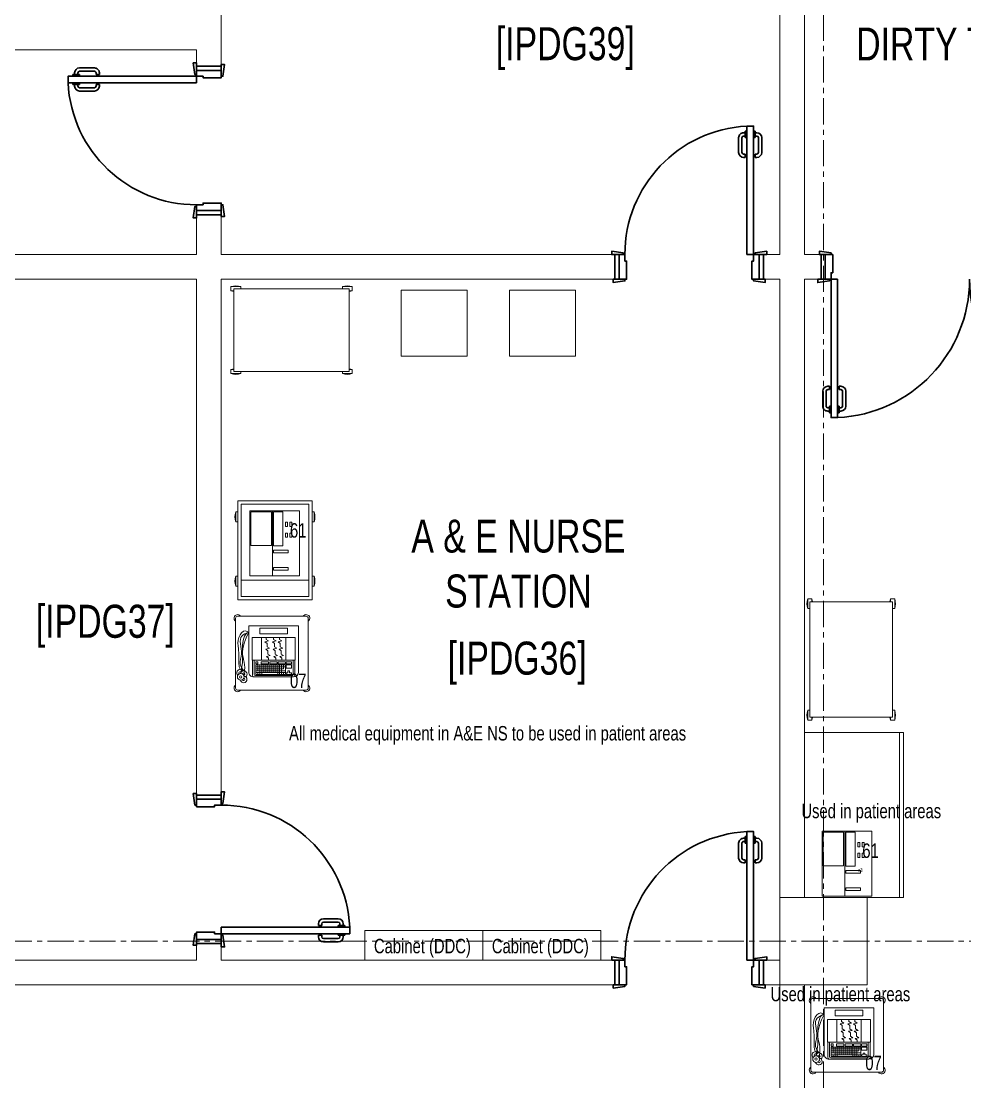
# Model space of a CAD drawing. Header units: millimetres. Extents: x 26027 to 581921, y 7230 to 233891.
# Drawn here: x 460986 to 466707, y 134292 to 140724 of the extents above; entities that cross this region are included whole.
import ezdxf

# ---------------------------------------------------------------- set-up
doc = ezdxf.new("R2010")
doc.units = ezdxf.units.MM
doc.header["$LTSCALE"] = 5
for name, pattern in [('CENTER', [50.800000000000004, 31.75, -6.35, 6.35, -6.35]), ('DASHED', [0.75, 0.5, -0.25]), ('HIDDEN2', [0.1875, 0.125, -0.0625])]:
    doc.linetypes.add(name, pattern=pattern)
doc.layers.get('0').update_dxf_attribs({"color": 252})
for name, color, linetype, lineweight in [('72_EGR_BASE_TEXT', 252, 'Continuous', 5), ('GE-ARCHITECTURAL_ELEMENTS', 8, 'Continuous', 30), ('GE-FURNITURE', 8, 'Continuous', 30), ('Medical Equipment and Furniture', 252, 'Continuous', 0), ('Medical Equipment and Furniture1', 252, 'Continuous', 5), ('Ola wall', 252, 'Continuous', 5), ('Structure', 252, 'Continuous', 5), ('Walls', 252, 'Continuous', 5), ('Wooden Joinery', 252, 'Continuous', 5)]:
    doc.layers.add(name, color=color, linetype=linetype, lineweight=lineweight)
doc.layers.add('axes', color=252, linetype='Continuous')
doc.styles.add('X3G_ENTITY_257CFD', font='swisscl.ttf', dxfattribs={"height": 200})
doc.styles.add('X3G_ENTITY_2587EA', font='swisscl.ttf', dxfattribs={"height": 200})

# ---------------------------------------------------------------- blocks, each defined once
blk = doc.blocks.new('CUPBOARD - GLASS TOP - LOCKABLE - 200x100x60')
at = {"layer": 'Medical Equipment and Furniture1'}
blk.add_line((283.1819098499546, -205.007439173523, 5.912943966429957e-06), (284.1819190833777, -205.007439173523, 6.219394982678285e-06), dxfattribs=at)
at = {"layer": 'Medical Equipment and Furniture1', "elevation": 6.219394982678285e-06}
blk.add_lwpolyline([(284.1819190833776, -204.4324391735099), (283.1819092343794, -204.4324391735099), (283.1819092343795, -205.0324391735099), (284.1819190833777, -205.0324391735099)], close=True, dxfattribs=at)
blk = doc.blocks.new('HF13959B-P')
at = {"color": 0}
for p, q in [((0.0418429454484999, 0.5135869539238059), (-0.0181570545515006, 0.5135869539238059)), ((-0.0181570545515006, 0.4885869539237381), (-0.0181570545515006, 0.5135869539238147)), ((-9e-16, 0.4885869539238074), (-0.0181570545515006, 0.4885869539238074)), ((-9e-16, 0.4999999999999992), (0, 0)), ((0.6999999999999993, 0.4999999999999992), (-9e-16, 0.4999999999999992)), ((0.0418429454484999, 0.4999999999999992), (0.0418429454484999, 0.5135869539238147)), ((0.6581570545514978, 0.5135869539238059), (0.7181570545514983, 0.5135869539238059)), ((0.6581570545514978, 0.4999999999999992), (0.6581570545514978, 0.5135869539238147)), ((0.6999999999999993, 0.4999999999999992), (0.6999999999999984, -9e-16)), ((0.6999999999999984, 0.4885869539238074), (0.7181570545514983, 0.4885869539238074)), ((0.7181570545514983, 0.4885869539237381), (0.7181570545514983, 0.5135869539238147)), ((-9e-16, 0.0114130460761901), (-0.0181570545515006, 0.0114130460761901)), ((-0.0181570545515006, 0.0114130460762594), (-0.0181570545515006, -0.0135869539238174)), ((0.6999999999999984, -9e-16), (0, 0)), ((0.6999999999999984, 0.0114130460761901), (0.7181570545514983, 0.0114130460761901)), ((0.7181570545514983, 0.0114130460762594), (0.7181570545514983, -0.0135869539238174)), ((0.0418429454484999, -0.0135869539238085), (-0.0181570545515006, -0.0135869539238085)), ((0.0418429454484999, -1.8e-15), (0.0418429454484999, -0.0135869539238174)), ((0.6581570545514978, -1.8e-15), (0.6581570545514978, -0.0135869539238174)), ((0.6581570545514978, -0.0135869539238085), (0.7181570545514983, -0.0135869539238085))]:
    blk.add_line(p, q, dxfattribs=at)
for centre, radius, start, end in [((0.0118429454485005, 0.4260869539238197), 0.092499999999987, 71.07535558394585, 108.9246444160541), ((0.6881570545514971, 0.4260869539238197), 0.092499999999987, 71.07535558394585, 108.9246444160541), ((0.0118429454485005, 0.5760869539238272), 0.0925000000000189, 251.0753555839527, 262.644125202139), ((0.6881570545514971, 0.5760869539238272), 0.0925000000000189, 277.355874797861, 288.9246444160473), ((0.0118429454485005, -0.0760869539238298), 0.0925000000000189, 97.35587479786103, 108.9246444160473), ((0.6881570545514971, -0.0760869539238298), 0.0925000000000189, 71.07535558395267, 82.64412520213895), ((0.0118429454485005, 0.0739130460761777), 0.092499999999987, 251.075355583946, 288.9246444160542), ((0.6881570545514971, 0.0739130460761777), 0.092499999999987, 251.075355583946, 288.9246444160542)]:
    blk.add_arc(centre, radius, start, end, dxfattribs=at)
blk = doc.blocks.new('IC.9')
at = {"layer": 'Medical Equipment and Furniture1'}
for p, q in [((31.93100921220991, -23.84866390138617), (31.93100921220991, -23.42480864571269)), ((32.35900921220991, -23.41280864571269), (31.94300921220992, -23.41280864571269)), ((32.37100921220991, -23.42480864571269), (32.37100921220991, -23.84866390138617)), ((32.03313819378553, -23.67841996201236), (32.29017819378555, -23.67841996201241)), ((32.05402269378544, -23.71980526401541), (32.23395069378546, -23.71980526401546)), ((32.05402269378556, -23.73137206401535), (32.22195549378495, -23.7313720640154)), ((32.06601789378544, -23.70823846401538), (32.06601789378539, -23.74293886401546)), ((32.07801309378533, -23.70823846401544), (32.07801309378539, -23.76607246401554)), ((32.09000829378539, -23.70823846401535), (32.09000829378539, -23.76607246401528)), ((32.10200349378539, -23.70823846401544), (32.10200349378539, -23.7545056640156)), ((32.11399869378522, -23.70823846401544), (32.11399869378522, -23.7545056640154)), ((32.12599389378528, -23.70823846401538), (32.12599389378522, -23.75450566401551)), ((32.13798909378511, -23.70823846401538), (32.13798909378517, -23.75450566401523)), ((32.14998429378517, -23.70823846401555), (32.14998429378511, -23.75450566401534)), ((32.16197949378511, -23.70823846401544), (32.16197949378522, -23.75450566401548)), ((32.17397469378511, -23.70823846401535), (32.17397469378511, -23.75450566401534)), ((32.18596989378511, -23.70823846401544), (32.18596989378517, -23.76607246401539)), ((32.19796509378511, -23.70823846401535), (32.19796509378506, -23.76607246401539)), ((32.20996029378495, -23.70823846401549), (32.20996029378495, -23.76607246401539)), ((32.22195549378495, -23.70823846401544), (32.22195549378495, -23.7313720640154)), ((32.0540226937855, -23.74293886401557), (32.23395069378557, -23.74293886401546)), ((32.0540226937855, -23.75450566401548), (32.23395069378563, -23.7545056640154)), ((32.0660178937855, -23.7545056640154), (32.0660178937855, -23.76607246401548)), ((32.22195549378495, -23.7545056640154), (32.221955493785, -23.76607246401551)), ((32.35900921220991, -23.86066390138618), (31.94300921220992, -23.86066390138618))]:
    blk.add_line(p, q, dxfattribs=at)
blk.add_lwpolyline([(32.28285819378556, -23.78123596201237), (32.04045819378553, -23.78123596201237, -0.414213562373095), (32.01045819378555, -23.75123596201237), (32.01045819378555, -23.47107681617243), (32.31285819378559, -23.47107681617243), (32.31285819378559, -23.75123596201237, -0.414213562373095)], format="xyb", close=True, dxfattribs=at)
for points in [[(32.24562993178586, -23.51931305940261), (32.07768645578528, -23.51931305940261), (32.07768645578528, -23.48495281233352), (32.24562993178586, -23.48495281233352)], [(32.29285819378561, -23.5418910565152), (32.03045819378553, -23.5418910565152), (32.03045819378553, -23.67841996201238), (32.29285819378561, -23.67841996201238)], [(32.23538122862936, -23.5418910565152), (32.08793515894178, -23.5418910565152), (32.08793515894178, -23.67841996201236), (32.23538122862936, -23.67841996201236)], [(32.05402269378544, -23.70181246401543), (32.06494689378547, -23.7018124640154), (32.06494689378553, -23.68896046401542), (32.0540226937855, -23.68896046401528)], [(32.05402269378556, -23.76607246401539), (32.23395069378557, -23.76607246401548), (32.23395069378557, -23.70823846401541), (32.05402269378538, -23.70823846401544)], [(32.08615269378538, -23.70181246401549), (32.13113469378555, -23.70181246401521), (32.1311346937855, -23.68896046401542), (32.08615269378549, -23.68896046401551)], [(32.13756069378553, -23.70181246401526), (32.18254269378554, -23.70181246401549), (32.18254269378565, -23.68896046401531), (32.13756069378553, -23.68896046401537)], [(32.18896869378563, -23.70181246401543), (32.23395069378557, -23.70181246401535), (32.23395069378546, -23.68896046401531), (32.18896869378551, -23.68896046401551)], [(32.23716369378559, -23.70181246401529), (32.26929369378564, -23.70181246401535), (32.26929369378564, -23.68896046401551), (32.23716369378553, -23.68896046401537)], [(32.23716369378559, -23.72751646401537), (32.26929369378558, -23.72751646401545), (32.26929369378558, -23.70823846401535), (32.23716369378565, -23.7082384640153)], [(32.23716369378559, -23.76607246401534), (32.26929369378558, -23.76607246401539), (32.26929369378564, -23.75514826401542), (32.25836949378561, -23.7551482640153), (32.25836949378561, -23.74422406401544), (32.24808789378557, -23.7442240640155), (32.24808789378562, -23.75514826401547), (32.23716369378553, -23.75514826401533)]]:
    blk.add_lwpolyline(points, close=True, dxfattribs=at)
for points in [[(32.11674626712306, -23.5418910565152), (32.11674626712306, -23.55312414746118), (32.13129274384073, -23.56237481156856), (32.10881187438235, -23.56766111785333), (32.12137434779584, -23.57757275619181), (32.12137434779584, -23.59541360603015)], [(32.12137434779584, -23.58649318111097), (32.12137434779584, -23.59772627205695), (32.13592082451356, -23.60697693616436), (32.11343995505513, -23.61226324244913), (32.12600242846867, -23.62217488078758), (32.12600242846867, -23.64001573062592)], [(32.16165819378557, -23.5418910565152), (32.16165819378557, -23.55312414746118), (32.17620467050324, -23.56237481156856), (32.15372380104486, -23.56766111785333), (32.1662862744584, -23.57757275619181), (32.1662862744584, -23.59541360603015)], [(32.1662862744584, -23.58649318111097), (32.1662862744584, -23.59772627205695), (32.18083275117607, -23.60697693616436), (32.15835188171764, -23.61226324244913), (32.17091435513117, -23.62217488078758), (32.17091435513117, -23.64001573062592)], [(32.19741196313475, -23.5418910565152), (32.19741196313475, -23.55312414746118), (32.21195843985248, -23.56237481156856), (32.18947757039405, -23.56766111785333), (32.20204004380759, -23.57757275619181), (32.20204004380759, -23.59541360603015)], [(32.20204004380759, -23.58649318111097), (32.20204004380759, -23.59772627205695), (32.21658652052531, -23.60697693616436), (32.19410565106688, -23.61226324244913), (32.20666812448042, -23.62217488078758), (32.20666812448042, -23.64001573062592)], [(32.12600242846867, -23.63109530570676), (32.12600242846867, -23.64232839665274), (32.14054890518639, -23.65157906076013), (32.11806803572796, -23.6568653670449), (32.1306305091415, -23.66677700538338), (32.1306305091415, -23.67841996201238)], [(32.17091435513117, -23.63109530570676), (32.17091435513117, -23.64232839665274), (32.1854608318489, -23.65157906076013), (32.16297996239047, -23.6568653670449), (32.175542435804, -23.66677700538338), (32.175542435804, -23.67841996201238)], [(32.20666812448042, -23.63109530570676), (32.20666812448042, -23.64232839665274), (32.22121460119808, -23.65157906076013), (32.19873373173971, -23.6568653670449), (32.21129620515325, -23.66677700538338), (32.21129620515325, -23.67841996201238)]]:
    blk.add_lwpolyline(points, dxfattribs=at)
for points in [[(32.03313819378553, -23.67841996201236), (32.03313819378548, -23.77021996201239, 0.4142135623732891), (32.04415419378552, -23.7812359620124), (32.27916219378562, -23.78123596201235, 0.4142135623734691), (32.29017819378566, -23.77021996201233), (32.29017819378555, -23.67841996201241)], [(32.04438369378556, -23.67841996201224), (32.04438369378545, -23.76607246401539, 0.414213562373095), (32.05080969378548, -23.77249846401551), (32.2725066937856, -23.77249846401551, 0.414213562373095), (32.27893269378558, -23.76607246401539), (32.27893269378558, -23.67841996201236)]]:
    blk.add_lwpolyline(points, format="xyb", dxfattribs=at)
for radius in [0.02020037412835518, 0.007369391614687629]:
    blk.add_circle((31.96192594937924, -23.78070605433834), radius, dxfattribs=at)
for centre, radius, start, end in [((31.94300921220992, -23.42480864571269), 0.02184401728573721, 33.32239747338802, 236.6776025268943), ((32.35900921220991, -23.42480864571269), 0.02184401728573721, 303.3223974731058, 146.677602526612), ((31.94300921220992, -23.42480864571269), 0.012, 90, 180), ((32.35900921220991, -23.42480864571269), 0.012, 0, 90), ((31.95792985451271, -23.75674487071586), 0.02020037412835518, 36.58801319847039, 226.4298396665764), ((31.95792985451271, -23.75674487071586), 0.007369391614687629, 39.18351800137962, 230.7800821151149), ((31.97924236046794, -23.79601457454564), 0.02020037412835518, 193.6255468927605, 83.41806949186697), ((31.97990837627907, -23.76406641235812), 0.02020037412835518, 306.531056733292, 170.1101918550076), ((31.97924236046794, -23.79601457454564), 0.007369391614687629, 196.5334988627646, 80.51011752260426), ((31.97990837627907, -23.76406641235812), 0.007369391614687629, 269.7291609013587, 175.8287378496676), ((31.94300921220992, -23.84866390138617), 0.02184401728573721, 123.3223974731057, 326.677602526612), ((31.94300921220992, -23.84866390138617), 0.012, 180, 270), ((32.35900921220991, -23.84866390138617), 0.02184401728573721, 213.322397473388, 56.67760252689428), ((32.35900921220991, -23.84866390138617), 0.012, 270, 0)]:
    blk.add_arc(centre, radius, start, end, dxfattribs=at)
for points in [[(31.95792985451271, -23.7365444965875), (31.95032549880409, -23.70285985146134), (31.95075222426294, -23.65381586102754), (31.94787695892438, -23.60988413190094), (31.95060746170219, -23.54098066740173), (31.99088386311257, -23.50141245908048), (32.01060019978826, -23.51030313272142)], [(31.97990837627907, -23.74386603822975), (31.95945094171782, -23.70418204785082), (31.96630771763529, -23.64079670167916), (31.96802218169404, -23.53286997310477), (32.01045819378555, -23.51059940586703)], [(31.98155780537832, -23.77594734180684), (31.98484704826683, -23.70671363369991), (31.97359795755614, -23.64512172664013), (32.01045819378555, -23.51059940586703), (32.01060019978826, -23.51030313272142)]]:
    blk.add_spline(points, degree=3, dxfattribs=at)
blk.add_open_spline([(31.96192594937924, -23.76050568020997), (31.96559744590468, -23.74271138166634), (31.97642022990829, -23.6902576074898), (31.97173908958501, -23.61521641067691), (31.97523445304302, -23.55232320440797), (31.99538639805877, -23.50941739577567), (32.0104581937855, -23.51059940586703)], degree=3, knots=[0, 0, 0, 0, 54.60149237066082, 160.9534842570858, 215.6461979976567, 261.9934536385832, 261.9934536385832, 261.9934536385832, 261.9934536385832], dxfattribs=at)
blk = doc.blocks.new('HF10647-P')
for p, q in [((0.0669047755633692, 0.4500000000000004), (0.0669047755633692, 0.4628911256467767)), ((0.0669047755633692, 0.4628911256467678), (0.1269047755633696, 0.4628911256467678)), ((0.1269047755633696, 0.4500000000000004), (0.1269047755633696, 0.4628911256467767)), ((0.4562463386827514, 0.4500000000000004), (0.4562463386827514, 0.4628911256467767)), ((0.4562463386827514, 0.4628911256467678), (0.5162463386827519, 0.4628911256467678)), ((0.5162463386827519, 0.4500000000000004), (0.5162463386827519, 0.4628911256467767)), ((0.5999999999999996, 0.4500000000000004), (0, 0.4500000000000004)), ((0, 0.4500000000000004), (0, 0)), ((0.0199999999999996, 0.4299999999999999), (0.0199999999999996, 0.0199999999999998)), ((0.5800000000000001, 0.4300000000000008), (0.0199999999999996, 0.4299999999999999)), ((0.5800000000000001, 0.0199999999999998), (0.5800000000000001, 0.4300000000000008)), ((0.5999999999999996, 0), (0.5999999999999996, 0.4500000000000004)), ((0, 0), (0.5999999999999996, 0)), ((0.0199999999999996, 0.0199999999999998), (0.5800000000000001, 0.0199999999999998)), ((0.0669047755633692, -0.0124344058440382), (0.0669047755633692, 0)), ((0.1269047755633696, -0.0124344058440382), (0.1269047755633696, 0)), ((0.4562463386827514, -0.0124344058440382), (0.4562463386827514, 0)), ((0.5162463386827519, -0.0124344058440382), (0.5162463386827519, 0)), ((0.0669047755633692, -0.0124344058439689), (0.1269047755633696, -0.0124344058439689)), ((0.4562463386827514, -0.0124344058439689), (0.5162463386827519, -0.0124344058439689))]:
    blk.add_line(p, q)
at = {"linetype": 'DASHED'}
blk.add_line((0.4800000000000005, 0.0199999999999998), (0.4800000000000005, 0.4300000000000008), dxfattribs=at)
for centre, radius, start, end in [((0.0969047755633685, 0.3753911256467817), 0.092499999999987, 71.07535558394585, 108.9246444160541), ((0.4862463386827507, 0.3753911256467817), 0.092499999999987, 71.07535558394585, 108.9246444160541), ((0.0969047755633685, 0.0750655941560512), 0.0925000000000189, 251.0753555839526, 288.9246444160474), ((0.4862463386827507, 0.0750655941560512), 0.0925000000000189, 251.0753555839526, 288.9246444160474)]:
    blk.add_arc(centre, radius, start, end)
blk = doc.blocks.new('ME11129-P')
for p, q in [((-1.77635683940025e-15, 0.3000000000000007), (0.3949999999999996, 0.3000000000000007)), ((0, 0), (-1.77635683940025e-15, 0.3000000000000007)), ((0.3950000000000014, 0), (0.3949999999999996, 0.3000000000000007)), ((-1.77635683940025e-15, 0.1630983020481587), (0.3949999999999996, 0.1630983020481587)), ((-1.77635683940025e-15, 0), (0.3949999999999996, 0))]:
    blk.add_line(p, q)
for points in [[(0.007503564578192012, 0.294285717004378), (0.007503564578192012, 0.1702551197895588), (0.211203912490129, 0.1702551197895588), (0.211203912490129, 0.294285717004378)], [(0.007503564578192012, 0.1573840190525395), (0.007503564578192012, 0.1000491228318587), (0.2123745881236605, 0.1000491228318587), (0.2123745881236605, 0.1573840190525395)], [(0.2393004894545552, 0.1573840190525395), (0.2393004894545552, 0.06728631389339768), (0.2556901824037823, 0.06728631389339768), (0.2556901824037823, 0.1573840190525395)], [(0.344662722231087, 0.1573840190525395), (0.344662722231087, 0.06728631389339768), (0.3610524151803158, 0.06728631389339768), (0.3610524151803158, 0.1573840190525395)], [(0.06955022435458424, 0.08366771059397493), (0.06955022435458424, 0.07196672404877802), (0.09530545005194746, 0.07196672404877802), (0.09530545005194746, 0.08366771059397493)], [(0.1351089535915317, 0.08366771059397493), (0.1351089535915317, 0.07196672404877802), (0.160864179288895, 0.07196672404877802), (0.160864179288895, 0.08366771059397493)], [(0.06955022435458424, 0.05792552465723944), (0.06955022435458424, 0.04622453811203897), (0.09530545005194746, 0.04622453811203897), (0.09530545005194746, 0.05792552465723944)], [(0.1351089535915317, 0.05792552465723944), (0.1351089535915317, 0.04622453811203897), (0.160864179288895, 0.04622453811203897), (0.160864179288895, 0.05792552465723944)]]:
    blk.add_lwpolyline(points, close=True)
blk = doc.blocks.new('A$C72370EFE')
at = {"layer": 'GE-ARCHITECTURAL_ELEMENTS'}
for p, q in [((-0.009999999999990905, -0.03999999999999915), (-0.01999999999998181, -0.03999999999999915)), ((-0.009999999999990905, -0.06000000000000227), (-0.01999999999998181, -0.06000000000000227)), ((-0.009999999999990905, -0.03000000000000114), (-0.01000000000010459, -0.07000000000000028)), ((0, -0.03000000000000114), (-0.009999999999990905, -0.03000000000000114)), ((0.04000000000019099, -0.03000000000000114), (0.0500000000001819, -0.03000000000000114)), ((0.0500000000001819, -0.03000000000000114), (0.05000000000029559, -0.07000000000000028)), ((0.0500000000001819, -0.03999999999999915), (0.0600000000001728, -0.03999999999999915)), ((0.0500000000001819, -0.06000000000000227), (0.0600000000001728, -0.06000000000000227)), ((-0.04999999999995453, -0.07000000000000028), (-0.04999999999984084, -0.1600000000000037)), ((-0.02999999999997272, -0.07000000000000028), (-0.02999999999985903, -0.1600000000000037)), ((0, -0.07000000000000028), (-0.009999999999990905, -0.07000000000000028)), ((0.04000000000019099, -0.07000000000000028), (0.0500000000001819, -0.07000000000000028)), ((0.07000000000016371, -0.07000000000000028), (0.07000000000005002, -0.1600000000000037)), ((0.09000000000014552, -0.07000000000000028), (0.09000000000003183, -0.1600000000000037)), ((-0.009999999999877218, -0.1700000000000017), (-0.01999999999986812, -0.1700000000000017)), ((-0.009999999999877218, -0.1900000000000048), (-0.01999999999986812, -0.1900000000000048)), ((-0.009999999999877218, -0.1700000000000017), (-0.009999999999877218, -0.1900000000000048)), ((0.05000000000006821, -0.1700000000000017), (0.06000000000005912, -0.1700000000000017)), ((0.05000000000006821, -0.1700000000000017), (0.05000000000006821, -0.1900000000000048)), ((0.05000000000006821, -0.1900000000000048), (0.06000000000005912, -0.1900000000000048))]:
    blk.add_line(p, q, dxfattribs=at)
for centre, radius, start, end in [((-0.01999999999998181, -0.07000000000000028), 0.03, 90, 180), ((-0.01999999999998181, -0.07000000000000028), 0.01, 90, 180), ((0.0600000000001728, -0.07000000000000028), 0.03, 0, 90), ((0.0600000000001728, -0.07000000000000028), 0.01, 0, 90), ((-0.01999999999986812, -0.1600000000000037), 0.03, 180, 270), ((-0.01999999999986812, -0.1600000000000037), 0.01, 180, 270), ((0.06000000000005912, -0.1600000000000037), 0.01, 270, 0), ((0.06000000000005912, -0.1600000000000037), 0.03, 270, 0)]:
    blk.add_arc(centre, radius, start, end, dxfattribs=at)
blk = doc.blocks.new('DR1')
at = {"layer": 'GE-FURNITURE', "elevation": -2.945133955413104e-07}
for points in [[(1743402.912935317, 41721.9257205883), (1743392.912455687, 41721.9257205883), (1743382.911976056, 41791.92907800316), (1743402.912935317, 41791.92907800316)], [(1743552.912935317, 41731.92620021896), (1743562.913414948, 41731.92620021896), (1743572.913894579, 41801.92955763405), (1743552.912935317, 41801.92955763405)], [(1743552.912935317, 41681.9238020652), (1744331.880757414, 41681.92380206316), (1744331.880757414, 41721.92572058603), (1743552.912935317, 41721.92572058807)], [(1743402.912935317, 40941.93147615599), (1743392.912455687, 40941.93147615599), (1743382.911976056, 40871.92811874114), (1743402.912935317, 40871.92811874137)], [(1743552.912935317, 40931.93099652487), (1743562.913414948, 40931.93099652487), (1743572.913894579, 40861.92763911025), (1743552.912935317, 40861.92763911025)]]:
    blk.add_lwpolyline(points, close=True, dxfattribs=at)
for points in [[(1743552.912935317, 41756.92739929538), (1743402.912935317, 41756.92739929538), (1743402.912935317, 41781.92859837227), (1743552.912935317, 41781.92859837203), (1743552.912935317, 41756.92739929538)], [(1743552.912935317, 41756.92739929562), (1743552.912935317, 41721.92572058807), (1743512.911016794, 41721.92572058807), (1743512.911016795, 41711.92524095741), (1743402.912935317, 41711.92524095718), (1743402.912935317, 41756.92739929538), (1743552.912935317, 41756.92739929562)], [(1743552.912935317, 40906.92979744868), (1743552.912935317, 40941.93147615599), (1743512.911016794, 40941.93147615623), (1743512.911016795, 40951.93195578665), (1743402.912935317, 40951.93195578712), (1743402.912935317, 40906.92979744915), (1743552.912935317, 40906.92979744868)], [(1743552.912935317, 40906.92979744892), (1743402.912935317, 40906.92979744915), (1743402.912935317, 40881.92859837227), (1743552.912935317, 40881.92859837203), (1743552.912935317, 40906.92979744892)]]:
    blk.add_lwpolyline(points, dxfattribs=at)
at = {"layer": 'GE-FURNITURE'}
blk.add_arc((1743552.912935317, 41721.92572058807, -2.945133955413104e-07), 779.9942444320768, 270.0000000000171, 357.0603026895866, dxfattribs=at)
at = {"layer": 'GE-FURNITURE', "xscale": -999.9999999998856, "yscale": 999.9999999998856, "zscale": 999.9999999998854, "rotation": 270}
blk.add_blockref('A$C72370EFE', (1744331.880757414, 41681.92380206264, -2.945133955413104e-07), dxfattribs=at)
blk = doc.blocks.new('A$C009F45C9')
at = {"layer": 'GE-ARCHITECTURAL_ELEMENTS'}
for p, q in [((844.047512697638, -1650.000000001863), (754.047512697638, -1650.000000001513)), ((844.047512697638, -1670.000000001863), (754.047512697638, -1670.000000001513)), ((724.0475126975216, -1690.000000001397), (724.0475126975216, -1680.000000001397)), ((744.0475126975216, -1690.000000001397), (724.0475126975216, -1690.000000001397)), ((744.0475126975216, -1690.000000001397), (744.0475126975216, -1680.000000001513)), ((884.0475126975216, -1690.000000001979), (844.0475126975216, -1690.000000001746)), ((844.0475126974052, -1700.000000001746), (844.0475126975216, -1690.000000001863)), ((854.0475126975216, -1690.000000001863), (854.0475126975216, -1680.000000001863)), ((874.0475126975216, -1690.000000001979), (874.0475126975216, -1680.000000001979)), ((884.0475126974052, -1700.000000001979), (884.0475126975216, -1690.000000001979)), ((724.0475126971724, -1750.000000001281), (724.0475126971724, -1760.000000001281)), ((744.0475126971724, -1750.000000001397), (724.0475126971724, -1750.000000001281)), ((744.0475126971724, -1750.000000001397), (744.0475126971724, -1760.000000001397)), ((844.0475126971724, -1770.000000001979), (754.0475126971724, -1770.000000001397)), ((844.0475126970559, -1790.000000001979), (754.0475126970559, -1790.000000001397)), ((844.0475126972888, -1740.000000001979), (844.0475126971724, -1750.000000001979)), ((884.0475126971724, -1750.000000002212), (844.0475126971724, -1750.000000002095)), ((854.0475126971724, -1750.000000001979), (854.0475126971724, -1760.000000001979)), ((874.0475126971724, -1750.000000002095), (874.0475126971724, -1760.000000002095)), ((884.0475126972888, -1740.000000002212), (884.0475126971724, -1750.000000002212))]:
    blk.add_line(p, q, dxfattribs=at)
for points in [[(-74.99999999662396, -59.99999999965075), (-84.99999999662396, -59.99999999976717), (-94.9999999969732, 10.00000000023283), (-74.9999999969732, 10.00000000034925)], [(74.99999999708962, -49.99999999935972), (84.99999999708962, -49.99999999935972), (94.99999999674037, 20.00000000087311), (74.99999999674037, 20.0000000007567)], [(74.99999999743886, -99.99999999970896), (914.0470785335638, -99.9999999977299), (914.0470785334473, -59.99999999749707), (74.99999999720603, -59.99999999947613)], [(75.00043416128028, -1700.000000000116), (914.0475126974052, -1700.000000002095), (914.0475126972888, -1740.000000002328), (75.00043416104745, -1740.000000000349)], [(75.00043416128028, -1700.000000000116), (914.0475126974052, -1700.000000002095), (914.0475126972888, -1740.000000002328), (75.00043416104745, -1740.000000000349)], [(-74.99956583278254, -1740.000000000175), (-84.99956583278254, -1740.000000000058), (-94.99956583313178, -1810.000000000058), (-74.99956583313178, -1810.000000000175)], [(75.00043416093104, -1750.000000000466), (85.00043416093104, -1750.000000000466), (95.00043416058179, -1820.000000000698), (75.00043416058179, -1820.000000000582)]]:
    blk.add_lwpolyline(points, close=True, dxfattribs=at)
for points in [[(74.9999999969732, -24.99999999982538), (-74.99999999674037, -25.00000000011642), (-74.99999999685679, -1.164153218269348e-10), (74.99999999685679, 1.746229827404022e-10), (74.9999999969732, -24.99999999982538)], [(74.99999999685679, -24.99999999970896), (74.99999999720603, -59.99999999947613), (34.99999999685679, -59.99999999994179), (34.99999999708962, -69.99999999970896), (-74.99999999662396, -70), (-74.99999999674037, -25.00000000011642), (74.99999999685679, -24.99999999970896)], [(75.0004341606982, -1775.000000000116), (75.00043416104745, -1740.000000000349), (35.00043416069821, -1739.999999999884), (35.00043416093104, -1730.000000000116), (-74.99956583278254, -1729.999999999825), (-74.99956583289895, -1774.999999999709), (75.0004341606982, -1775.000000000116)], [(75.00043416081462, -1775), (-74.99956583289895, -1774.999999999709), (-74.99956583301537, -1799.999999999709), (75.0004341606982, -1800), (75.00043416081462, -1775)]]:
    blk.add_lwpolyline(points, dxfattribs=at)
for centre, radius, start, end in [((74.9995658332482, -59.99999999947613), 840.0000000003492, 270, 357.2705973658222), ((75.00043416093104, -1740.000000000349), 840.0000000003492, 2.729402634177806, 90), ((754.0475126975216, -1680.000000001513), 30, 90, 180), ((754.0475126975216, -1680.000000001513), 10, 90, 180), ((844.0475126975216, -1680.000000001863), 30, 0, 90), ((844.0475126975216, -1680.000000001863), 10, 0, 90), ((754.0475126971724, -1760.000000001397), 30, 180, 270), ((754.0475126971724, -1760.000000001397), 10, 180, 270), ((844.0475126971724, -1760.000000001979), 10, 270, 0), ((844.0475126971724, -1760.000000001979), 30, 270, 0)]:
    blk.add_arc(centre, radius, start, end, dxfattribs=at)

msp = doc.modelspace()

# ---------------------------------------------------------------- linework, layer by layer
at = {"layer": 'axes', "linetype": 'CENTER', "lineweight": 0}
for p, q in [((465850.8136326098, 120285.5883598276, 2.361868934011637), (465850.8136326098, 230891.1259078742, 2.361868934011637)), ((580937.8203590373, 135145.266500985, 2.361868934011056), (448568.3167028979, 135145.266500985, 2.361868934011056))]:
    msp.add_line(p, q, dxfattribs=at)
at = {"layer": 'Medical Equipment and Furniture', "elevation": -2.94491372621053e-07}
for points in [[(463289.6887730537, 138692.0827047077), (463689.6887730537, 138692.0827047077), (463689.6887730537, 139092.0827047077), (463289.6887730537, 139092.0827047077)], [(463946.8465437731, 138692.0827047077), (464346.8465437731, 138692.0827047077), (464346.8465437731, 139092.0827047077), (463946.8465437731, 139092.0827047077)]]:
    msp.add_lwpolyline(points, close=True, dxfattribs=at)
at = {"layer": 'Medical Equipment and Furniture', "elevation": 2.361868345007083}
for points in [[(463784.6626788341, 135210.2661969059), (463069.6626789533, 135210.2661969059), (463069.6626789533, 135030.2661969059), (463784.6626788341, 135030.2661969059), (463784.6626788341, 135210.2661969059)], [(464499.6626789533, 135210.2661969059), (463784.6626788341, 135210.2661969059), (463784.6626788341, 135030.2661969059), (464499.6626789533, 135030.2661969059), (464499.6626789533, 135210.2661969059)]]:
    msp.add_lwpolyline(points, dxfattribs=at)
at = {"layer": 'Ola wall', "elevation": 2.361868639497925}
msp.add_lwpolyline([(464585.812085297, 139308.7315464953), (464585.812085297, 139158.5358838059)], dxfattribs=at)
at = {"layer": 'Structure', "elevation": 2.361868639497925}
msp.add_lwpolyline([(465585.812085297, 134880.266500985), (466115.812085297, 134880.266500985), (466115.812085297, 135410.266500985), (465585.812085297, 135410.266500985)], close=True, dxfattribs=at)
msp.add_lwpolyline([(465585.812085297, 134880.266500985), (466115.812085297, 134880.266500985), (466115.812085297, 135410.266500985), (465585.812085297, 135410.266500985)], close=True, dxfattribs=at)
at = {"layer": 'Walls'}
for p, q in [((462048.5235358458, 140550.2665152901, 2.361868934011321), (458610.8122935034, 140550.2665152901, 2.361868934011321)), ((462048.5238823993, 140450.2665152901, 2.361868934011321), (462048.5235358458, 140550.2665152901, 2.361868934011321)), ((462198.5238823993, 140450.2665152901, 2.361868934011321), (462048.5238823993, 140450.2665152901, 2.361868934011321)), ((462198.5238823993, 139550.2665152901, 2.361868934011321), (462048.5238823993, 139550.2665152901, 2.361868934011321)), ((462048.5238823993, 139308.5358838059, 2.361868934011321), (458610.8123658518, 139308.5358838059, 2.361868934011321)), ((464585.812085297, 139308.5358838059, 2.361868934011321), (462198.5238823993, 139308.5358838059, 2.361868934011321)), ((465585.812085297, 139308.5358838059, 2.361868934011321), (465485.812085297, 139308.5358838059, 2.361868934011321)), ((465835.812085297, 139308.5358838059, 2.361868934011321), (465735.812085297, 139308.5358838059, 2.361868934011321)), ((462048.5238823993, 139158.5358838059, 2.361868934011321), (460848.5238823993, 139158.5358838059, 2.361868934011321)), ((464585.812085297, 139158.5358838059, 2.361868934011321), (462198.5238823993, 139158.5358838059, 2.361868934011321)), ((465585.812085297, 139158.5358838059, 2.361868934011321), (465485.812085297, 139158.5358838059, 2.361868934011321)), ((465835.812085297, 139158.5358838059, 2.361868934011321), (465735.812085297, 139158.5358838059, 2.361868934011321)), ((462198.5238823993, 136030.2661969059, 2.361868639497925), (462048.5238823993, 136030.2661969059, 2.361868639497925)), ((462048.5238823993, 135180.2661969059, 2.361868639497925), (462037.094420228, 135180.2661969059, 2.361868639497925)), ((462198.5238823993, 135130.2661969059, 2.361868639497925), (462048.5238823993, 135130.2661969059, 2.361868639497925)), ((462048.5238823993, 135030.2661969059, 2.361868639497925), (460848.5238823993, 135030.2661969059, 2.361868639497925)), ((464585.812085297, 135030.2661969059, 2.361868639497925), (462198.5238823993, 135030.2661969059, 2.361868639497925)), ((465585.812085297, 135030.2661969059, 2.361868639497925), (465485.812085297, 135030.2661969059, 2.361868639497925)), ((464585.812085297, 134880.2661969059, 2.361868639497925), (458915.8123136847, 134880.2661969059, 2.361868639497925)), ((465585.812085297, 134880.2661969059, 2.361868639497925), (465485.812085297, 134880.2661969059, 2.361868639497925))]:
    msp.add_line(p, q, dxfattribs=at)
for points, elevation in [([(465585.8121415135, 142270.2664866801), (462198.5238823993, 142270.2664866799), (462198.5238823993, 140450.2665152901)], 2.361868934011321), ([(465585.812085297, 142080.2664866799), (465585.812085297, 139308.5358838059)], 2.361868639497925), ([(465735.812085297, 142080.2664866799), (465735.812085297, 139308.5358838059)], 2.361868639497925), ([(462048.5238823993, 139550.2665152901), (462048.5238823993, 139308.5358838059)], 2.36186834498453), ([(462198.5238823993, 139550.2665152901), (462198.5238823993, 139308.5358838059)], 2.36186834498453), ([(465485.812085297, 139308.7315464953), (465485.812085297, 139158.5358838059)], 2.361868639497925), ([(465835.812085297, 139308.7315464953), (465835.812085297, 139158.5358838059)], 2.361868639497925), ([(462048.5238823993, 139158.5358838059), (462048.5238823993, 136030.2661969059)], 2.36186834498453), ([(462198.5238823993, 139158.5358838059), (462198.5238823993, 136030.2661969059)], 2.36186834498453), ([(465585.812085297, 139158.5358838059), (465585.812085297, 135410.266500985)], 2.361868639497925), ([(465735.812085297, 139158.5358838059), (465735.812085297, 135410.266500985)], 2.361868639497925), ([(462048.5238823993, 135130.2661969059), (462048.5238823993, 135030.2664838443)], 2.36186834498453), ([(462198.5238823993, 135130.2661969059), (462198.5238823993, 135030.2664838443)], 2.36186834498453), ([(464585.812085297, 135030.2664268517), (464585.812085297, 134880.2661969059)], 2.361868639497925), ([(465485.812085297, 135030.2661969059), (465485.812085297, 134880.2661969059)], 2.361868639497925), ([(465585.812085297, 134880.266500985), (465585.812085297, 132678.4354615561), (465835.812085297, 132678.4354615561)], 2.361868639497925), ([(465735.812085297, 134880.266500985), (465735.812085297, 132828.2397988667), (465835.812085297, 132828.2397988667)], 2.361868639497925)]:
    msp.add_lwpolyline(points, dxfattribs=dict(at, elevation=elevation))

# ---------------------------------------------------------------- block references
at = {"layer": 'Medical Equipment and Furniture', "xscale": -1000, "yscale": 1000, "zscale": 1000}
for name, p, rotation in [('HF13959B-P', (462275.0994547866, 139100.3235609748, 2.361868934033874), 180), ('HF13959B-P', (466268.1405977649, 137203.2306664924, 2.36186922854727), 90), ('CUPBOARD - GLASS TOP - LOCKABLE - 200x100x60', (261303.3729117555, 419592.1855844002, 2.355648950024404), 90)]:
    msp.add_blockref(name, p, dxfattribs=dict(at, rotation=rotation))
at = {"layer": 'Medical Equipment and Furniture', "lineweight": 0, "extrusion": (-4.541312782835943e-15, 8.322069633463308e-23, -1), "xscale": 1000, "yscale": 1000, "zscale": 1000, "rotation": 270}
msp.add_blockref('HF10647-P', (-462748.8469979912, 137814.6234068179, 0.0002404067543959248), dxfattribs=at)
at = {"layer": 'Medical Equipment and Furniture', "linetype": 'HIDDEN2', "ltscale": 5000, "extrusion": (-4.192182003318256e-15, -8.551454854297192e-16, -1), "xscale": 1000, "yscale": 1000, "zscale": 1000, "rotation": 270.000191299929}
for p in [(-462672.4841685444, 137754.9031168723, 2.92412195622928e-07), (-466142.6966531407, 135812.6602002073, 2.923993087608642e-07)]:
    msp.add_blockref('ME11129-P', p, dxfattribs=at)
at = {"layer": 'Medical Equipment and Furniture', "xscale": 1000, "yscale": 1000, "zscale": 1000}
for p in [(430354.6350819133, 160528.1247220256, 2.361868934033874), (433843.0156682176, 158210.8605730275, 2.36186922854727)]:
    msp.add_blockref('IC.9', p, dxfattribs=at)
at = {"layer": 'Wooden Joinery', "xscale": -1}
msp.add_blockref('DR1', (2205601.436817716, 98668.3379169181, 2.361869228524717), dxfattribs=at)
for p, rotation in [((423703.8834869242, -1604244.377051512, 2.361869228524717), 270), ((-1281354.389052918, 176912.1947952784, 2.361868934011321), 180), ((423703.8834869242, -1608522.842401101, 2.361869228524717), 270)]:
    msp.add_blockref('DR1', p, dxfattribs=dict(at, rotation=rotation))
at = {"layer": 'Wooden Joinery', "rotation": 269.9999999999999}
msp.add_blockref('A$C009F45C9', (467635.8130995943, 139233.6342000323, 2.361868934010967), dxfattribs=at)

# ---------------------------------------------------------------- texts
at = {"layer": '72_EGR_BASE_TEXT', "char_height": 200, "attachment_point": 2, "style": 'X3G_ENTITY_2587EA'}
for s, insert in [('[IPDG39]', (464284.6283721169, 140687.3653918807, 2.361869523038112)), ('DIRTY THEATRE', (466862.6352828138, 140685.3900630563, 8.83561932951693e-07)), ('A & E NURSE^M^JSTATION', (464000.3669620194, 137701.5920609618, 2.361869523038112)), ('[IPDG37]', (461495.7200172974, 137184.7667677866)), ('[IPDG36]', (463992.5590071194, 136961.1753373889, 2.361869523038112))]:
    msp.add_mtext(s, dxfattribs=dict(at, insert=insert))
at = {"layer": 'Medical Equipment and Furniture', "char_height": 87.47307164393662, "attachment_point": 2, "style": 'X3G_ENTITY_257CFD'}
for s, insert in [('61', (462665.2004739842, 137679.6115230203, 2.361868934033874)), ('07', (462665.2004739842, 136767.5143580104, 2.361868934033874)), ('61', (466135.4129585805, 135737.3686063553, 2.361868934033874)), ('Cabinet (DDC)', (463418.1948792601, 135158.824619147, 2.36186893403405)), ('Cabinet (DDC)', (464133.1948791409, 135158.824619147, 2.36186893403405)), ('07', (466153.5810602885, 134450.2502090123, 2.36186922854727))]:
    msp.add_mtext(s, dxfattribs=dict(at, insert=insert))
at = {"layer": 'Medical Equipment and Furniture', "attachment_point": 2, "style": 'X3G_ENTITY_257CFD'}
for s, insert, char_height, width in [('All medical equipment in A&E NS to be used in patient areas', (463813.2814045111, 136449.4860352918, -2.944692747419708e-07), 87.47307164393663, 3260.53706408931), ('Used in patient areas', (466139.7029184473, 135977.954039538, -1.472514758127375e-06), 87.47307164393663, 3260.53706408931), ('x3', (466072.9180222289, 135587.3078686204, -2.9446151916801e-07), 21.86826791098416, 20.63584914273737), ('Used in patient areas', (465952.5630735545, 134867.7393982187, 2.361868050501785), 87.47307164393663, 3260.53706408931)]:
    msp.add_mtext(s, dxfattribs=dict(at, insert=insert, char_height=char_height, width=width))

doc.saveas('drawing.dxf')
